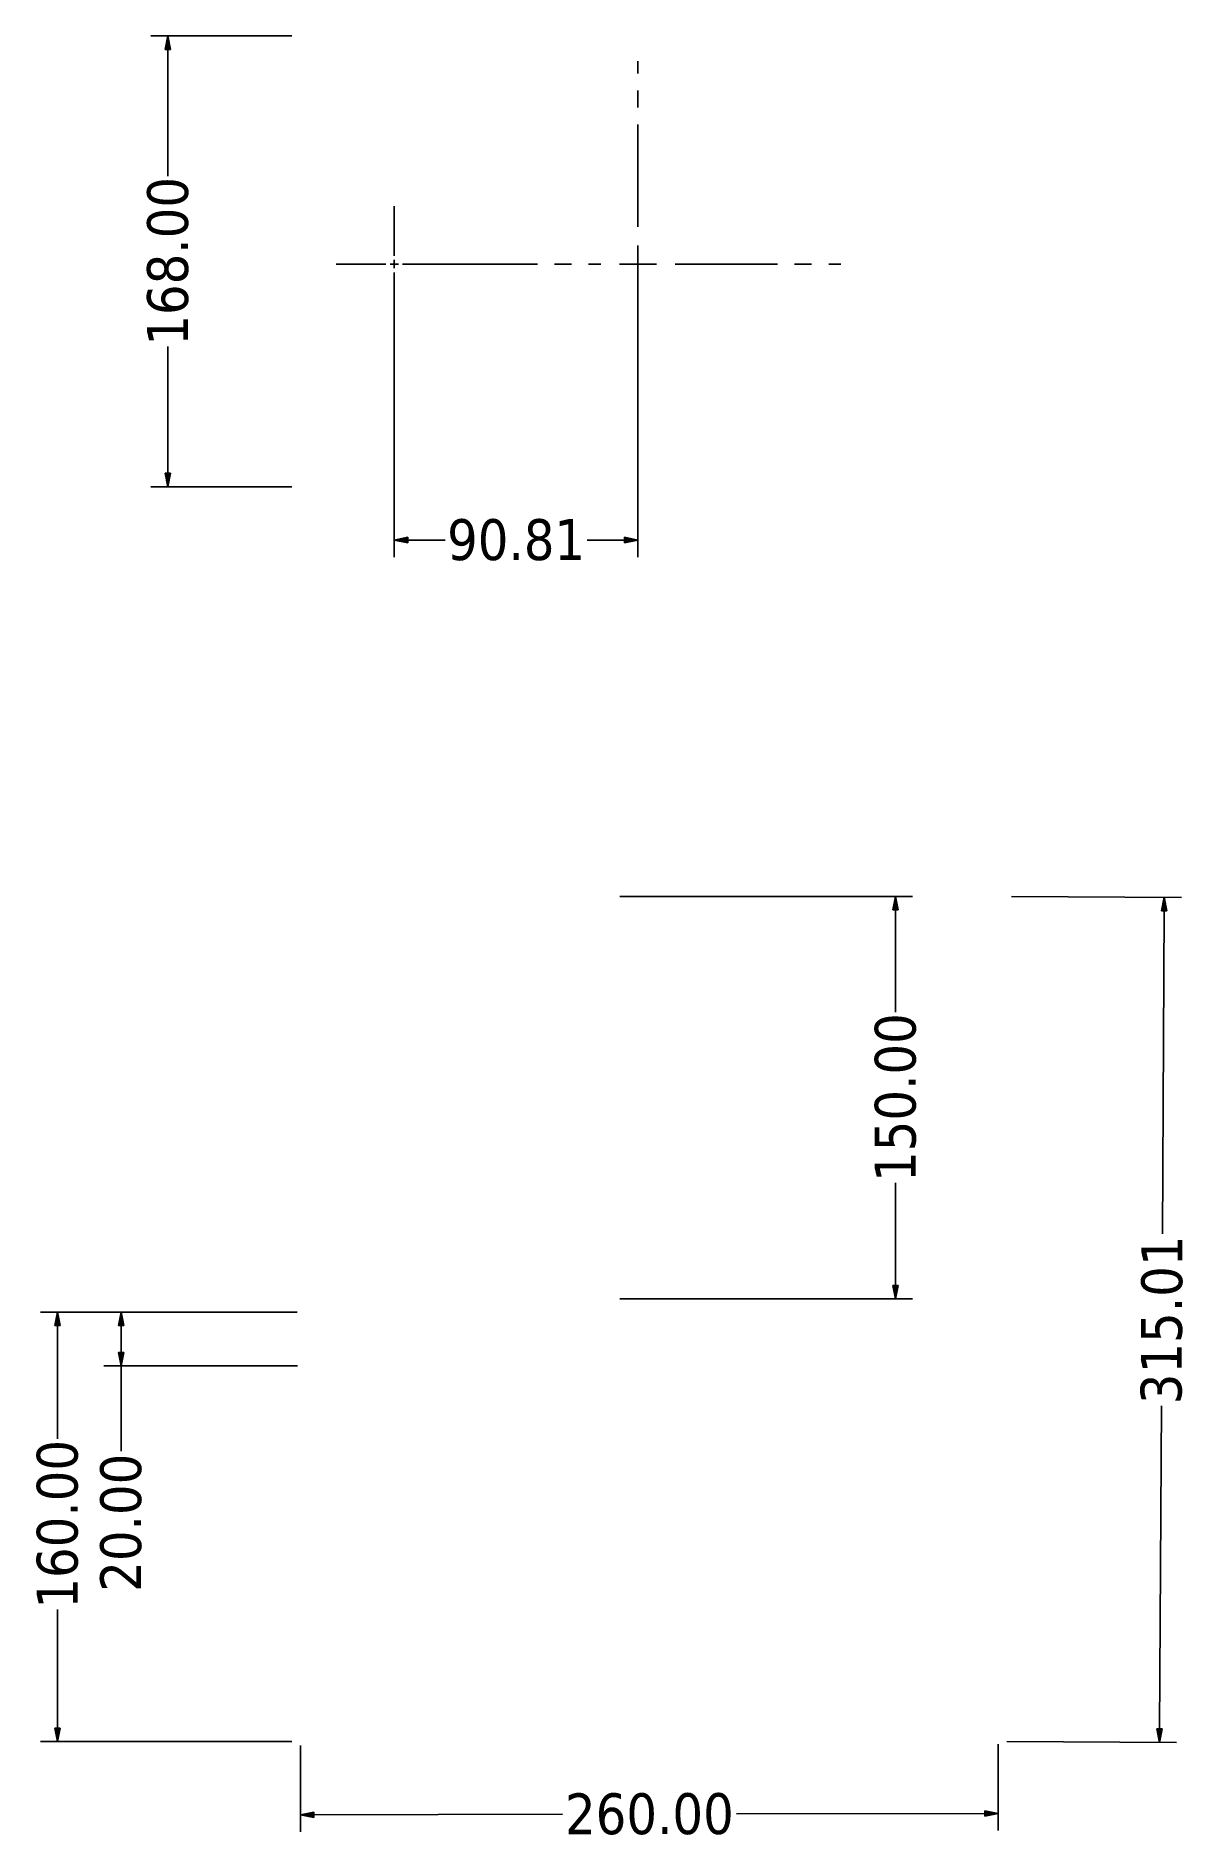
# Paper-space layout 'Sheet' of a CAD drawing. Header units: inches. Extents: x 4 to 12.4, y 3.8 to 17.
import ezdxf

# ---------------------------------------------------------------- set-up
doc = ezdxf.new("R2010")
doc.units = ezdxf.units.IN
doc.header["$MEASUREMENT"] = 0
doc.linetypes.add('CENTER2', pattern=[1.125, 0.75, -0.125, 0.125, -0.125])
doc.styles.add('Texto de nota (ANSI)', font='tahoma.ttf')
doc.dimstyles.new('Por defecto - mm (ANSI)$0', dxfattribs={"dimtxt": 0.1200000047683716, "dimasz": 0.09842519685039369, "dimexe": 0.125, "dimexo": 0.06299999999999999, "dimgap": 0.03149606299212598, "dimtad": 0, "dimlfac": 25.4, "dimzin": 4, "dimdsep": 46, "dimtxsty": 'Texto de nota (ANSI)', "dimblk": 'Filled-1', "dimcen": 0.09, "dimclrd": 256, "dimclre": 256, "dimclrt": 256, "dimadec": 1, "dimazin": 1, "dimtfac": 1, "dimtofl": 0, "dimtmove": 0, "dimatfit": 3, "dimfxl": 1, "dimtolj": 1, "dimtzin": 4, "dimlwd": -1, "dimlwe": -1, "dimarcsym": 0})

# ---------------------------------------------------------------- blocks, each defined once
blk = doc.blocks.new('*U9')
at = {"color": 0, "linetype": 'CENTER2', "transparency": 16777216}
for p, q in [((0, 0.273622047244127), (0, 1.488110236220635)), ((-1.488110236220635, 0), (-0.2736220472441271, 0)), ((0.273622047244127, 0), (1.488110236220635, 0)), ((0, -1.488110236220635), (0, -0.2736220472441271))]:
    blk.add_line(p, q, dxfattribs=at)
at = {"color": 0, "linetype": 'Continuous', "transparency": 16777216}
for p, q in [((0, -0.1368110236220635), (0, 0.1368110236220635)), ((-0.1368110236220635, 0), (0.1368110236220635, 0))]:
    blk.add_line(p, q, dxfattribs=at)
blk = doc.blocks.new('*U10')
at = {"color": 0, "linetype": 'CENTER2', "transparency": 16777216}
for p, q in [((0, 0.0610236220472509), (0, 0.4251181102362545)), ((-0.4251181102362545, 0), (-0.06102362204725092, 0)), ((0.0610236220472509, 0), (0.4251181102362545, 0)), ((0, -0.4251181102362545), (0, -0.06102362204725092))]:
    blk.add_line(p, q, dxfattribs=at)
at = {"color": 0, "linetype": 'Continuous', "transparency": 16777216}
for p, q in [((-0.03051181102362545, 0), (0.03051181102362545, 0)), ((0, -0.03051181102362545), (0, 0.03051181102362545))]:
    blk.add_line(p, q, dxfattribs=at)
blk = doc.blocks.new('Filled-1')
at = {"color": 0}
for p, q in [((0, 0), (-1, 0.2)), ((-1, 0.2), (-1, -0.2)), ((-1, 0), (0, 0)), ((-1, -0.2), (0, 0))]:
    blk.add_line(p, q, dxfattribs=at)
blk.add_solid([(-1, -0.2), (0, 0), (-1, 0.2)], dxfattribs=at)
blk = doc.blocks.new('*D11')
at = {"transparency": 16777216}
for p, q in [((5.896732896910284, 16.99749031842476), (4.86380185309006, 16.99749031842476)), ((4.98880185309006, 16.89906512157437), (4.98880185309006, 15.96990246665572)), ((4.98880185309006, 13.78882890110177), (4.98880185309006, 14.71799155602042)), ((5.896732896910284, 13.69040370425137), (4.86380185309006, 13.69040370425137))]:
    blk.add_line(p, q, dxfattribs=at)
at = {"layer": 'Defpoints', "color": 0, "transparency": 16777216}
for p in [(5.959732896910284, 16.99749031842476), (4.98880185309006, 13.69040370425137), (5.959732896910284, 13.69040370425137)]:
    blk.add_point(p, dxfattribs=at)
at = {"transparency": 16777216, "xscale": 0.09842519685039369, "yscale": 0.09842519685039369, "zscale": 0.09842519685039369}
for p, rotation in [((4.98880185309006, 16.99749031842476), 90), ((4.98880185309006, 13.69040370425137), 270)]:
    blk.add_blockref('Filled-1', p, dxfattribs=dict(at, rotation=rotation))
at = {"transparency": 16777216, "insert": (4.988801853090063, 15.34394701133806), "char_height": 0.1200000047683716, "width": 1.830990070486905, "attachment_point": 5, "rotation": 90, "style": 'Texto de nota (ANSI)'}
blk.add_mtext('\\A1;{\\H2.5x;168.00}', dxfattribs=at)
blk = doc.blocks.new('*D13')
at = {"transparency": 16777216}
for p, q in [((5.896732896911122, 7.633246952809373), (4.054333696990795, 7.633246952809373)), ((4.179333696990795, 7.53482175595898), (4.179333696990795, 6.703013508937934)), ((4.179333696990795, 4.58206585044733), (4.179333696990795, 5.451102598302639)), ((5.896732896911122, 4.483640653596937), (4.054333696990795, 4.483640653596937))]:
    blk.add_line(p, q, dxfattribs=at)
at = {"layer": 'Defpoints', "color": 0, "transparency": 16777216}
for p in [(4.179333696990795, 7.633246952809373), (5.959732896911122, 7.633246952809373), (5.959732896911122, 4.483640653596937)]:
    blk.add_point(p, dxfattribs=at)
at = {"transparency": 16777216, "xscale": 0.09842519685039369, "yscale": 0.09842519685039369, "zscale": 0.09842519685039369}
for p, rotation in [((4.179333696990795, 7.633246952809373), 90), ((4.179333696990795, 4.483640653596937), 270)]:
    blk.add_blockref('Filled-1', p, dxfattribs=dict(at, rotation=rotation))
at = {"transparency": 16777216, "insert": (4.179333696990795, 6.077058053620284), "char_height": 0.1200000047683716, "width": 1.167932647615984, "attachment_point": 5, "rotation": 90, "style": 'Texto de nota (ANSI)'}
blk.add_mtext('\\A1;{\\H2.5x;160.00}', dxfattribs=at)
blk = doc.blocks.new('*D14')
at = {"transparency": 16777216}
for p, q in [((8.301992950155084, 10.68442805517134), (10.45064802656728, 10.68442805517134)), ((10.32564802656728, 10.58600285832095), (10.32564802656728, 9.834005557733306)), ((10.32564802656728, 7.830097346510369), (10.32564802656728, 8.58209464709801)), ((8.301992950155084, 7.731672149659975), (10.45064802656728, 7.731672149659976))]:
    blk.add_line(p, q, dxfattribs=at)
at = {"layer": 'Defpoints', "color": 0, "transparency": 16777216}
for p in [(8.238992950155083, 10.68442805517134), (10.32564802656728, 10.68442805517134), (8.238992950155083, 7.731672149659975)]:
    blk.add_point(p, dxfattribs=at)
at = {"transparency": 16777216, "xscale": 0.09842519685039369, "yscale": 0.09842519685039369, "zscale": 0.09842519685039369}
for p, rotation in [((10.32564802656728, 10.68442805517134), 90), ((10.32564802656728, 7.731672149659976), 270)]:
    blk.add_blockref('Filled-1', p, dxfattribs=dict(at, rotation=rotation))
at = {"transparency": 16777216, "insert": (10.32564802656728, 9.208050102415655), "char_height": 0.1200000047683716, "width": 2.590933763545351, "attachment_point": 5, "rotation": 90, "style": 'Texto de nota (ANSI)'}
blk.add_mtext('\\A1;{\\H2.5x;150.00}', dxfattribs=at)
blk = doc.blocks.new('*D15')
at = {"transparency": 16777216}
for p, q in [((5.936102975651039, 7.633246952809373), (4.519717035511518, 7.633246952809373)), ((4.644717035511518, 7.53482175595898), (4.644717035511518, 7.33797136225817)), ((5.93849984588177, 7.239546165407776), (4.519717035511518, 7.239546165407776)), ((4.644717035511518, 7.239546165407776), (4.644717035511518, 6.613799609612637))]:
    blk.add_line(p, q, dxfattribs=at)
at = {"layer": 'Defpoints', "color": 0, "transparency": 16777216}
for p in [(5.999102975651039, 7.633246952809373), (4.644717035511518, 7.239546165407776), (6.001499845881771, 7.239546165407777)]:
    blk.add_point(p, dxfattribs=at)
at = {"transparency": 16777216, "xscale": 0.09842519685039369, "yscale": 0.09842519685039369, "zscale": 0.09842519685039369}
for p, rotation in [((4.644717035511518, 7.633246952809373), 90), ((4.644717035511518, 7.239546165407776), 270)]:
    blk.add_blockref('Filled-1', p, dxfattribs=dict(at, rotation=rotation))
at = {"transparency": 16777216, "insert": (4.644717035511519, 6.088683647892317), "char_height": 0.1200000047683716, "width": 0.8503991051381377, "attachment_point": 5, "rotation": 90, "style": 'Texto de nota (ANSI)'}
blk.add_mtext('\\A1;{\\H2.5x;20.00}', dxfattribs=at)
blk = doc.blocks.new('*D17')
at = {"transparency": 16777216}
for p, q in [((6.648709274863065, 15.26126197196796), (6.648709274863065, 13.17426638947133)), ((8.436307700060752, 15.26126197196764), (8.436307700060752, 13.17426638947133)), ((6.747134471713458, 13.29926638947133), (7.021522814690133, 13.29926638947133)), ((8.337882503210357, 13.29926638947133), (8.063494160233683, 13.29926638947133))]:
    blk.add_line(p, q, dxfattribs=at)
at = {"layer": 'Defpoints', "color": 0, "transparency": 16777216}
for p in [(6.648709274863065, 15.32426197196796), (8.436307700060752, 15.32426197196764), (8.436307700060752, 13.29926638947133)]:
    blk.add_point(p, dxfattribs=at)
at = {"transparency": 16777216, "xscale": 0.09842519685039369, "yscale": 0.09842519685039369, "zscale": 0.09842519685039369, "rotation": 180}
blk.add_blockref('Filled-1', (6.648709274863065, 13.29926638947133), dxfattribs=at)
at = {"transparency": 16777216, "xscale": 0.09842519685039369, "yscale": 0.09842519685039369, "zscale": 0.09842519685039369}
blk.add_blockref('Filled-1', (8.436307700060752, 13.29926638947133), dxfattribs=at)
at = {"transparency": 16777216, "insert": (7.542508487461908, 13.29926638947133), "char_height": 0.1200000047683716, "width": 1.140837231504065, "attachment_point": 5, "style": 'Texto de nota (ANSI)'}
blk.add_mtext('\\A1;{\\H2.5x;90.81}', dxfattribs=at)
blk = doc.blocks.new('*D18')
at = {"transparency": 16777216}
for p, q in [((5.959848806779819, 4.454392461832882), (5.961014034933866, 3.821062010094364)), ((11.07795904299958, 4.463808977533944), (11.07912427115363, 3.830478525795426)), ((6.059209085300997, 3.946242885065086), (7.882098362893142, 3.94959671386351)), ((10.98046926099035, 3.955297227698318), (9.157579983398211, 3.951943398899894))]:
    blk.add_line(p, q, dxfattribs=at)
at = {"layer": 'Defpoints', "color": 0, "transparency": 16777216}
for p in [(5.959732896911191, 4.517392355205032), (11.07784313313095, 4.526808870906094), (11.07889429125556, 3.955478314232233)]:
    blk.add_point(p, dxfattribs=at)
at = {"transparency": 16777216, "xscale": 0.09842519685039369, "yscale": 0.09842519685039369, "zscale": 0.09842519685039369}
for p, rotation in [((5.960784055035794, 3.946061798531171), 180.1054150797307), ((11.07889429125556, 3.955478314232233), 0.1054150797306469)]:
    blk.add_blockref('Filled-1', p, dxfattribs=dict(at, rotation=rotation))
at = {"transparency": 16777216, "insert": (8.519839173145677, 3.950770056381702), "char_height": 0.1200000047683716, "width": 1.116232773822704, "attachment_point": 5, "rotation": 0.10541507973064689, "style": 'Texto de nota (ANSI)'}
blk.add_mtext('\\A1;{\\H2.5x;260.00}', dxfattribs=at)
blk = doc.blocks.new('*D19')
at = {"transparency": 16777216}
for p, q in [((11.17594151950431, 10.68407145102457), (12.42139690812315, 10.6770215832247)), ((12.29584178629658, 10.57930551106584), (12.28241859072867, 8.207914766283706)), ((12.26185663933489, 4.575365349629671), (12.27527983490281, 6.946756094411805)), ((11.14084212386505, 4.483284049450164), (12.38629751248388, 4.476234181650296))]:
    blk.add_line(p, q, dxfattribs=at)
at = {"layer": 'Defpoints', "color": 0, "transparency": 16777216}
for p in [(11.11294252877047, 10.68442805517134), (12.29639891063537, 10.67772913113496), (11.07784313313121, 4.483640653596934)]:
    blk.add_point(p, dxfattribs=at)
at = {"transparency": 16777216, "xscale": 0.09842519685039369, "yscale": 0.09842519685039369, "zscale": 0.09842519685039369}
for p, rotation in [((12.29639891063537, 10.67772913113496), 89.67568219564177), ((12.26129951499611, 4.476941729560554), 269.6756821956418)]:
    blk.add_blockref('Filled-1', p, dxfattribs=dict(at, rotation=rotation))
at = {"transparency": 16777216, "insert": (12.27884921281574, 7.577335430347758), "char_height": 0.1200000047683716, "width": 1.66964949134119, "attachment_point": 5, "rotation": 89.67568219564177, "style": 'Texto de nota (ANSI)'}
blk.add_mtext('\\A1;{\\H2.5x;315.01}', dxfattribs=at)

psp = doc.layouts.new('Sheet')

# ---------------------------------------------------------------- block references
at = {"linetype": 'CENTER2'}
for name, p in [('*U9', (8.436307700060752, 15.32426197196764)), ('*U10', (6.648709274863904, 15.32426197196764))]:
    psp.add_blockref(name, p, dxfattribs=at)

# ---------------------------------------------------------------- dimensions: what is measured, and where the dimension line sits
for base, p1, p2, override, picture, middle in [((4.98880185309006, 13.69040370425137), (5.959732896910282, 16.99749031842475), (5.959732896910282, 13.69040370425137), {"dimlfac": -50.79999999999396}, '*D11', (4.988801853090063, 15.34394701133806)), ((10.32564802656728, 10.68442805517134), (8.23899295015508, 7.731672149659971), (8.23899295015508, 10.68442805517134), {"dimlfac": -50.80000000000577}, '*D14', (10.32564802656728, 9.208050102415655))]:
    dim = psp.add_linear_dim(base=base, p1=p1, p2=p2, angle=90, text='{\\H2.5x;<>}', dimstyle='Por defecto - mm (ANSI)$0', override=override)
    dim.commit()
    dim.dimension.update_dxf_attribs({"geometry": picture, "text_midpoint": middle})
dim = psp.add_linear_dim(base=(8.436307700060752, 13.29926638947133), p1=(6.648709274863065, 15.32426197196796), p2=(8.436307700060752, 15.32426197196764), text='{\\H2.5x;<>}', dimstyle='Por defecto - mm (ANSI)$0', override={"dimlfac": -50.79999999999396})
dim.commit()
dim.dimension.update_dxf_attribs({"geometry": '*D17', "text_midpoint": (7.542508487461908, 13.29926638947133)})
for p1, p2, distance, picture, middle in [((11.07784313313121, 4.483640653596935), (11.11294252877047, 10.68442805517134), -1.1834753412555776, '*D19', (12.27884921281574, 7.577335430347758)), ((5.959732896911191, 4.517392355205033), (11.07784313313095, 4.526808870906095), -0.5713315236556336, '*D18', (8.519839173145677, 3.950770056381702))]:
    dim = psp.add_aligned_dim(p1=p1, p2=p2, distance=distance, text='{\\H2.5x;<>}', dimstyle='Por defecto - mm (ANSI)$0', override={"dimlfac": -50.80000000000577})
    dim.commit()
    dim.dimension.update_dxf_attribs({"geometry": picture, "text_midpoint": middle})
for base, p1, p2, picture, middle in [((4.179333696990795, 7.633246952809373), (5.95973289691112, 4.483640653596935), (5.95973289691112, 7.63324695280937), '*D13', (4.179333696990795, 6.077058053620284)), ((4.644717035511518, 7.239546165407776), (5.999102975651037, 7.63324695280937), (6.001499845881767, 7.239546165407774), '*D15', (4.644717035511519, 6.088683647892317))]:
    dim = psp.add_linear_dim(base=base, p1=p1, p2=p2, angle=90, text='{\\H2.5x;<>}', dimstyle='Por defecto - mm (ANSI)$0', override={"dimlfac": -50.80000000000577})
    dim.commit()
    dim.dimension.update_dxf_attribs({"geometry": picture, "text_midpoint": middle, "dimtype": 160})

doc.saveas('drawing.dxf')
